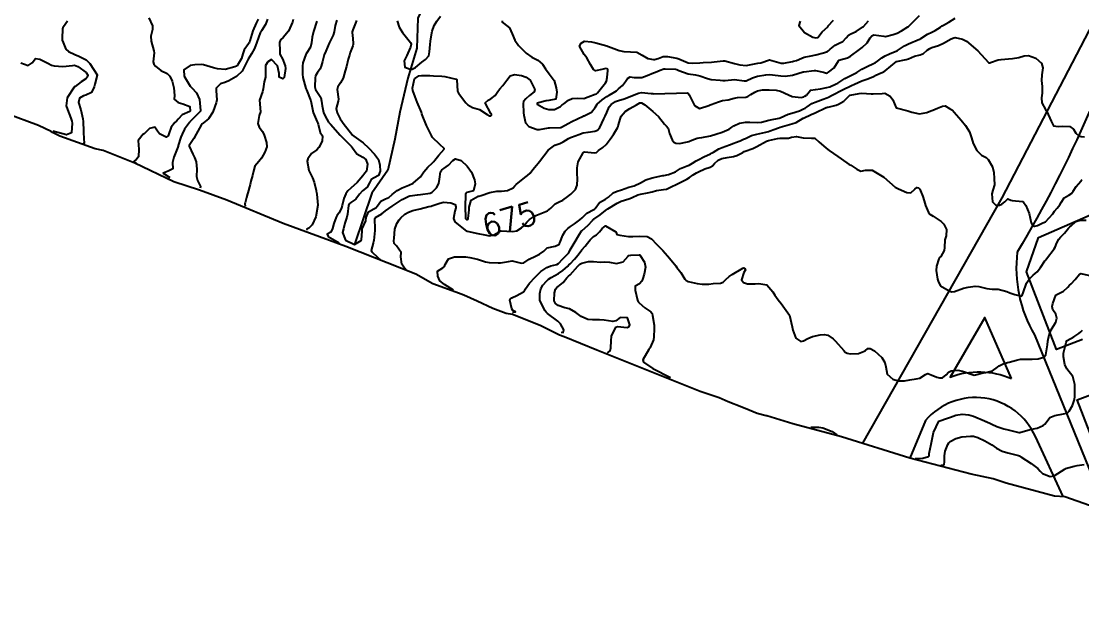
# Model space of a CAD drawing. Header units: metres. Extents: x 292545 to 299085, y 7450245 to 7463078.
# Drawn here: x 295336.5 to 295519.6, y 7461942.1 to 7462042.9 of the extents above; entities that cross this region are included whole.
import ezdxf
from ezdxf.enums import TextEntityAlignment as Align

# ---------------------------------------------------------------- set-up
doc = ezdxf.new("R2010")
doc.units = ezdxf.units.M
for name, color, linetype in [('Area', 45, 'Continuous'), ('Cotas', 45, 'Continuous'), ('Curvas de Nivel 1m', 11, 'Continuous'), ('Curvas de Nivel 5m', 15, 'Continuous'), ('Edificações', 30, 'Continuous'), ('Hidrografia', 140, 'Continuous'), ('Vias Primárias', 230, 'Continuous')]:
    doc.layers.add(name, color=color, linetype=linetype)
doc.styles.add('Style-STANDARD', font='STANDARD.shx')

msp = doc.modelspace()

# ---------------------------------------------------------------- linework, layer by layer
at = {"layer": 'Area'}
msp.add_polyline3d([(295528.52, 7461956.64, 684.25), (295516.74, 7461960.76, 680.12), (295514.93, 7461960.91, 680), (295506.56, 7461963.12, 682.81), (295504.32, 7461963.9, 683.49), (295500.52, 7461964.72, 680.41), (295489.93, 7461967.46, 678.46), (295478.13, 7461971.16, 678.93), (295469.76, 7461973.38, 678.64), (295465.24, 7461974.74, 678.8), (295465.16, 7461974.75, 678.8), (295463.58, 7461975.19, 678.67), (295462.18, 7461975.73, 678.49), (295460.96, 7461976.27, 678.52), (295458.59, 7461977.2, 678.67), (295457, 7461977.85, 678.7), (295453.76, 7461978.97, 678.71), (295435.91, 7461986.12, 678.89), (295430.25, 7461988.42, 678.81), (295429.44, 7461988.69, 678.83), (295427.58, 7461989.59, 679), (295426.13, 7461990.38, 680.22), (295421.34, 7461992.24, 681.29), (295420.23, 7461992.46, 681.65), (295417.93, 7461993.32, 676.51), (295415.23, 7461994.56, 680.9), (295412.9, 7461995.62, 676.76), (295411.55, 7461996.1, 676.73), (295407.57, 7461997.54, 675.88), (295404.63, 7461999.21, 675.74), (295392.55, 7462003.99, 672.32), (295381.74, 7462007.98, 675.23), (295372, 7462012.02, 676.29), (295367.27, 7462013.71, 676.85), (295362.86, 7462015.14, 678.65), (295356.12, 7462018.37, 678.82), (295350.66, 7462020.56, 679.68), (295349.24, 7462020.88, 679.8), (295343.13, 7462023.04, 681.22), (295341.9, 7462023.66, 681.59), (295341.64, 7462023.84, 681.51), (295339.48, 7462024.88, 681.8), (295333.88, 7462026.96, 681.9)], dxfattribs=at)
at = {"layer": 'Curvas de Nivel 1m', "flags": 128}
for points, elevation in [([(295358.52, 7462043.47), (295359.15, 7462042.08), (295359.17, 7462041.47), (295358.87, 7462040.34), (295358.9, 7462039.47), (295359.36, 7462037.81), (295359.42, 7462037.46), (295359.29, 7462035.86), (295359.4, 7462035.46), (295359.68, 7462035.13), (295360.6, 7462034.37), (295361.67, 7462033.88), (295362.15, 7462033.43), (295362.54, 7462032.53), (295362.84, 7462031.42), (295362.95, 7462030.09), (295362.91, 7462029.42), (295363.61, 7462028.87), (295364.39, 7462028.61), (295365.59, 7462028.18), (295365.65, 7462027.39), (295365.58, 7462027.3), (295364.28, 7462026.71), (295363.57, 7462025.99), (295363.32, 7462025.66), (295363.03, 7462025.42), (295362.36, 7462024.62), (295361.99, 7462023.43), (295361.87, 7462023.09), (295361.53, 7462022.9), (295360.38, 7462023.45), (295360.02, 7462023.92), (295359.55, 7462024.61), (295358.63, 7462024.39), (295357.71, 7462023.48), (295357.61, 7462023.41), (295357.54, 7462023.37), (295356.69, 7462022.33), (295356.72, 7462021.49), (295356.81, 7462020.79), (295356.71, 7462019.49), (295356.36, 7462019.06), (295355.95, 7462018.68), (295356.34, 7462018.35)], 679), ([(295377.38, 7462043.25), (295377.08, 7462042.57), (295376.5, 7462041.26), (295375.96, 7462039.49), (295375.9, 7462039.27), (295375.85, 7462039.15), (295375.73, 7462038.98), (295375.01, 7462037.98), (295374.78, 7462037.28), (295374.5, 7462036.48), (295373.83, 7462035.29), (295373.77, 7462035.2), (295373.68, 7462035.13), (295373.38, 7462035), (295371.68, 7462034.56), (295370.36, 7462034.65), (295369.68, 7462034.83), (295367.95, 7462035.36), (295367.68, 7462035.4), (295366.44, 7462035.38), (295365.68, 7462035.27), (295364.58, 7462034.49), (295364.62, 7462033.4), (295365.64, 7462031.7), (295365.93, 7462031.39), (295366.76, 7462030.51), (295367.29, 7462029.36), (295367.47, 7462027.48), (295367.42, 7462027.36), (295365.56, 7462025.44), (295365.54, 7462025.42), (295365.52, 7462025.39), (295364.7, 7462024.25), (295364.25, 7462023.4), (295364.06, 7462022.88), (295363.59, 7462021.41), (295363.57, 7462021.35), (295363.51, 7462021.15), (295362.81, 7462019.42), (295362.59, 7462018.53), (295362.67, 7462017.42), (295361.88, 7462017.02), (295360.99, 7462016.68), (295362.16, 7462015.94)], 678), ([(295379, 7462043.23), (295378.67, 7462042.33), (295377.96, 7462041.24), (295377.87, 7462041.12), (295377.75, 7462040.88), (295377.17, 7462039.25), (295376.79, 7462038.18), (295376.25, 7462037.26), (295375.69, 7462036.37), (295375.32, 7462035.64), (295375.17, 7462035.28), (295374.66, 7462034.3), (295373.66, 7462033.37), (295373.54, 7462033.29), (295372.34, 7462032.62), (295371.65, 7462032.3), (295370.91, 7462032.06), (295370.16, 7462031.33), (295370.12, 7462030.85), (295370.27, 7462029.33), (295370.14, 7462028.8), (295369.64, 7462027.34), (295369.62, 7462027.3), (295369.58, 7462027.22), (295368.85, 7462026.07), (295367.94, 7462025.36), (295367.72, 7462025.19), (295367.56, 7462024.93), (295366.69, 7462023.37), (295366.29, 7462022.62), (295365.51, 7462021.45), (295365.5, 7462021.41), (295365.5, 7462021.39), (295365.51, 7462021.3), (295366.09, 7462019.97), (295366.4, 7462019.38), (295366.71, 7462018.59), (295366.8, 7462017.37), (295366.73, 7462016.09), (295366.95, 7462015.37), (295367.45, 7462014.36), (295367.36, 7462014.05)], 677), ([(295383.43, 7462043.18), (295383.31, 7462042.72), (295382.66, 7462041.19), (295381.74, 7462040.11), (295381.28, 7462039.66), (295381.1, 7462039.21), (295381.13, 7462037.78), (295381.13, 7462037.21), (295381.69, 7462036.28), (295381.96, 7462035.47), (295382.05, 7462035.19), (295382.15, 7462034.71), (295381.9, 7462033.2), (295381.65, 7462032.95), (295381.04, 7462033.21), (295381, 7462033.87), (295380.73, 7462035.21), (295379.69, 7462036.28), (295379.05, 7462035.86), (295378.69, 7462035.23), (295378.65, 7462034.26), (295378.66, 7462033.23), (295378.45, 7462032.43), (295378.24, 7462031.23), (295378.16, 7462030.7), (295377.61, 7462029.24), (295377.83, 7462027.24), (295377.58, 7462026.64), (295377.32, 7462025.25), (295377.56, 7462024.62), (295378.17, 7462023.86), (295378.41, 7462023.24), (295378.82, 7462021.93), (295378.89, 7462021.23), (295378.55, 7462020.28), (295377.95, 7462019.24), (295377.49, 7462018.67), (295376.85, 7462017.88), (295376.63, 7462017.26), (295376.44, 7462016.28), (295376.16, 7462015.26), (295376, 7462014.71), (295375.61, 7462013.27), (295375.58, 7462013.11), (295375.41, 7462012.48), (295375.13, 7462011.54), (295375.1, 7462011.42), (295375.1, 7462011.37), (295375.18, 7462010.96)], 676), ([(295390.99, 7462043.09), (295390.72, 7462042.13), (295390.53, 7462041.09), (295390.38, 7462040.46), (295389.73, 7462039.22), (295389.67, 7462039.1), (295389.09, 7462037.73), (295388.81, 7462037.11), (295388.53, 7462035.95), (295388.3, 7462035.12), (295388.1, 7462034.7), (295387.67, 7462034.07), (295387.33, 7462033.46), (295387.26, 7462033.13), (295387.2, 7462031.57), (295387.31, 7462031.13), (295387.63, 7462030.56), (295388.2, 7462029.7), (295388.35, 7462029.12), (295388.46, 7462028.26), (295388.7, 7462027.11), (295388.96, 7462026.49), (295389.57, 7462025.49), (295389.87, 7462025.1), (295391.54, 7462023.23), (295391.69, 7462023.08), (295393.52, 7462021.29), (295393.69, 7462021.06), (295394.45, 7462020), (295395.5, 7462019.43), (295395.99, 7462019.03), (295396.29, 7462018.21), (295396.13, 7462017.02), (295395.85, 7462016.64), (295395.45, 7462016.19), (295394.5, 7462015.04), (295393.43, 7462014.09), (295392.88, 7462013.62), (295392.54, 7462013.07), (295392.18, 7462012.3), (295391.88, 7462011.08), (295391.79, 7462010.67), (295391.38, 7462009.83), (295391.07, 7462009.39), (295390.9, 7462009.08), (295390.47, 7462007.98), (295390.25, 7462007.09), (295389.96, 7462006.48), (295389.31, 7462006.12), (295389.47, 7462005.72), (295391.4, 7462004.65)], 674), ([(295394.41, 7462043.04), (295394.24, 7462042.58), (295393.76, 7462041.4), (295393.63, 7462041.05), (295393.62, 7462040.92), (295393.74, 7462039.94), (295393.83, 7462039.05), (295393.82, 7462038.96), (295393.73, 7462038.64), (295393.3, 7462037.47), (295393.16, 7462037.06), (295392.96, 7462036.32), (295392.63, 7462035.07), (295392.43, 7462034.31), (295392.06, 7462033.07), (295391.64, 7462032.23), (295391.18, 7462031.54), (295391.05, 7462031.09), (295391.26, 7462029.44), (295391.22, 7462029.08), (295390.87, 7462027.81), (295391.02, 7462027.09), (295391.57, 7462026.02), (295392.23, 7462025.07), (295393.55, 7462023.39), (295393.7, 7462023.22), (295393.94, 7462023.05), (295395.53, 7462021.92), (295396.46, 7462021.02), (295397.5, 7462019.93), (295398.16, 7462019), (295398.43, 7462018.05), (295398.49, 7462017), (295398.19, 7462016.27), (295397.45, 7462015.87), (295396.92, 7462015.54), (295396.62, 7462015.02), (295396.23, 7462014.23), (295395.43, 7462013.59), (295394.9, 7462013.04), (295394.28, 7462012.18), (295393.4, 7462011.61), (295393.11, 7462011.35), (295393.03, 7462011.06), (295392.83, 7462009.61), (295392.71, 7462009.07), (295392.39, 7462008.04), (295392.14, 7462007.07), (295391.99, 7462006.42), (295392.46, 7462005.07), (295394.02, 7462004.34), (295395.2, 7462005.03), (295395.22, 7462005.14), (295395.35, 7462006.66), (295395.37, 7462007.01), (295395.38, 7462007.03), (295395.97, 7462008.43), (295396.07, 7462009.02), (295396.44, 7462009.96), (295397.39, 7462010.48), (295397.74, 7462010.65), (295398.01, 7462011), (295398.58, 7462011.83), (295399.41, 7462012.21), (295399.94, 7462012.46), (295400.52, 7462012.97), (295401.43, 7462013.69), (295402.26, 7462014.13), (295403.44, 7462014.59), (295404.16, 7462014.93), (295405.45, 7462016.02), (295405.8, 7462016.56), (295406.02, 7462016.9), (295406.7, 7462017.67), (295407.49, 7462018.44), (295407.72, 7462018.66), (295407.93, 7462018.89), (295408.61, 7462019.77), (295409.51, 7462020.83), (295409.54, 7462020.87), (295409.54, 7462020.9), (295409.51, 7462020.93), (295408.77, 7462021.63), (295407.53, 7462022.82), (295407.47, 7462022.89), (295407.38, 7462023.05), (295406.49, 7462024.9), (295405.75, 7462026.74), (295405.69, 7462026.91), (295405.59, 7462027.17), (295404.89, 7462028.92), (295404.52, 7462029.83), (295404.11, 7462030.93), (295404.04, 7462031.34), (295404.42, 7462032.93), (295405.14, 7462033.44), (295405.66, 7462033.55), (295407.06, 7462033.5), (295407.66, 7462033.46), (295409.13, 7462033.41), (295409.66, 7462033.36), (295411.59, 7462032.91), (295411.65, 7462032.88), (295411.69, 7462032.84), (295411.71, 7462032.79), (295411.83, 7462030.84), (295412.01, 7462030.46), (295413.25, 7462028.82), (295413.61, 7462028.48), (295414.43, 7462027.98), (295415.6, 7462027.64), (295416.97, 7462026.78), (295417.36, 7462026.55), (295417.58, 7462026.58), (295417.68, 7462026.67), (295417.69, 7462026.77), (295417.59, 7462026.98), (295416.61, 7462028.78), (295417.1, 7462029.28), (295417.61, 7462029.51), (295418.33, 7462030.05), (295418.82, 7462030.76), (295419.14, 7462031.25), (295419.64, 7462031.8), (295420.36, 7462032.74), (295420.91, 7462033.48), (295421.67, 7462033.68), (295422.87, 7462033.5), (295423.66, 7462033.25), (295424.38, 7462032.69), (295425.21, 7462031.11), (295425.04, 7462030.69), (295424.26, 7462030.06), (295423.61, 7462029.48), (295423.25, 7462029.06), (295423.14, 7462028.7), (295423.21, 7462027.08), (295423.26, 7462026.7), (295423.57, 7462025.35), (295424.14, 7462024.69), (295425.56, 7462024.22), (295426.01, 7462024.21), (295427.56, 7462024.46), (295427.73, 7462024.47), (295429.56, 7462024.52), (295429.65, 7462024.55), (295429.79, 7462024.63), (295430.93, 7462025.25), (295431.57, 7462025.57), (295433.53, 7462026.53), (295433.58, 7462026.55), (295433.61, 7462026.56), (295433.69, 7462026.58), (295434.99, 7462027.17), (295435.6, 7462027.99), (295435.97, 7462028.55), (295436.82, 7462029.34), (295437.62, 7462029.92), (295438.01, 7462030.15), (295438.73, 7462030.52), (295439.27, 7462030.88), (295439.64, 7462031.2), (295440.33, 7462031.82), (295440.87, 7462032.5), (295441.18, 7462032.98), (295441.66, 7462033.27), (295442.33, 7462033.15), (295443.66, 7462033.16), (295444.59, 7462033.53), (295445.67, 7462033.98), (295446.02, 7462034.09), (295446.83, 7462034.43), (295447.44, 7462034.66), (295447.68, 7462034.7), (295449.48, 7462034.59), (295449.68, 7462034.55), (295450.07, 7462034.39), (295451.67, 7462033.79), (295452.93, 7462033.62), (295453.66, 7462033.48), (295455, 7462032.99), (295455.66, 7462032.84), (295457.22, 7462032.74), (295457.66, 7462032.67), (295458.04, 7462032.68), (295459.66, 7462032.81), (295461.32, 7462032.59), (295461.66, 7462032.61), (295462.79, 7462033.11), (295463.66, 7462033.43), (295465.1, 7462033.64), (295465.67, 7462033.67), (295466.21, 7462033.65), (295467.67, 7462033.47), (295468.4, 7462033.43), (295469.67, 7462033.6), (295471.52, 7462034.13), (295471.64, 7462034.17), (295471.67, 7462034.18), (295473.41, 7462034.38), (295473.68, 7462034.38), (295475.06, 7462034.09), (295475.54, 7462033.95), (295475.67, 7462033.97), (295475.75, 7462034), (295475.91, 7462034.08), (295476.88, 7462034.87), (295477.61, 7462036.06), (295477.65, 7462036.12), (295477.7, 7462036.15), (295479.16, 7462036.59), (295479.71, 7462036.87), (295481.28, 7462038.02), (295481.73, 7462038.33), (295482.59, 7462039.14), (295483.1, 7462040), (295483.38, 7462040.37), (295483.75, 7462040.54), (295485.43, 7462040.29), (295485.75, 7462040.28), (295487.08, 7462040.62), (295487.76, 7462040.84), (295488.49, 7462041.21), (295489.6, 7462041.92), (295489.7, 7462041.99), (295489.77, 7462042.05), (295491.6, 7462043.89)], 673), ([(295398.51, 7462001.7), (295398.13, 7462002.05), (295397.09, 7462003.01), (295396.99, 7462003.33), (295397.32, 7462004.6), (295397.4, 7462004.93), (295397.42, 7462005.01), (295397.6, 7462006.75), (295397.61, 7462007.01), (295397.53, 7462008.85), (295397.66, 7462009.01), (295398.74, 7462009.64), (295399.38, 7462010.13), (295400.55, 7462010.97), (295401.07, 7462011.3), (295401.4, 7462011.54), (295402.25, 7462012.11), (295403.42, 7462012.7), (295403.6, 7462012.75), (295404.93, 7462012.92), (295405.42, 7462012.98), (295407.1, 7462013.21), (295407.43, 7462013.37), (295408.18, 7462014.14), (295408.59, 7462014.88), (295408.72, 7462015.6), (295408.91, 7462016.88), (295409.14, 7462017.21), (295409.47, 7462017.45), (295410.3, 7462018.04), (295411.01, 7462018.85), (295411.5, 7462019.15), (295412.48, 7462018.83), (295413.48, 7462017.89), (295414.23, 7462016.81), (295414.74, 7462015.51), (295414.87, 7462014.81), (295414.6, 7462013.64), (295413.43, 7462013.32), (295413.22, 7462013.02), (295413.2, 7462012.82), (295413.17, 7462011.05), (295413.18, 7462010.82), (295413.2, 7462009), (295413.23, 7462008.82), (295413.37, 7462008.68), (295413.54, 7462008.65), (295413.68, 7462008.82), (295413.84, 7462010.36), (295413.86, 7462010.82), (295414.2, 7462012.02), (295415.42, 7462012.67), (295415.53, 7462012.69), (295415.92, 7462012.79), (295417.43, 7462013.35), (295418.64, 7462013.54), (295419.42, 7462013.54), (295420.48, 7462013.68), (295421.43, 7462014.12), (295421.71, 7462014.45), (295421.95, 7462014.72), (295423.46, 7462015.92), (295423.9, 7462016.25), (295424.37, 7462016.69), (295424.86, 7462017.3), (295425.48, 7462018.05), (295425.78, 7462018.38), (295426.01, 7462018.67), (295427.51, 7462020.65), (295428.65, 7462021.51), (295429.52, 7462021.81), (295430.1, 7462022.06), (295430.99, 7462022.62), (295431.34, 7462022.81), (295431.54, 7462022.89), (295432.81, 7462023.33), (295433.55, 7462023.61), (295434.37, 7462023.75), (295435.55, 7462023.9), (295436, 7462024.11), (295436.4, 7462024.55), (295437.08, 7462026.04), (295437.31, 7462026.53), (295437.59, 7462027.14), (295438.01, 7462028.12), (295438.34, 7462028.52), (295439.11, 7462029.02), (295439.61, 7462029.22), (295440.62, 7462029.5), (295441.62, 7462029.91), (295442.03, 7462030.08), (295443.11, 7462030.47), (295443.63, 7462030.56), (295445.3, 7462030.44), (295445.63, 7462030.39), (295445.69, 7462030.38), (295447.63, 7462030.42), (295449.63, 7462030.5), (295451.48, 7462030.52), (295451.63, 7462030.47), (295451.7, 7462030.43), (295451.75, 7462030.37), (295451.84, 7462030.16), (295452.78, 7462028.36), (295453.6, 7462027.83), (295455.24, 7462028.33), (295455.47, 7462028.45), (295455.61, 7462028.5), (295456.93, 7462028.99), (295457.62, 7462029.18), (295458.55, 7462029.35), (295459.62, 7462029.6), (295460.19, 7462029.7), (295461.63, 7462029.77), (295461.99, 7462029.88), (295462.5, 7462030.24), (295463.2, 7462030.67), (295463.64, 7462030.87), (295464.5, 7462031.07), (295465.64, 7462031.05), (295466.84, 7462030.98), (295467.63, 7462030.8), (295469.01, 7462030.17), (295469.62, 7462029.92), (295471.19, 7462029.7), (295471.62, 7462029.83), (295471.82, 7462029.93), (295472.08, 7462030.13), (295472.78, 7462030.97), (295473.64, 7462031.11), (295474.52, 7462031.22), (295475.64, 7462031.43), (295476.14, 7462031.58), (295477.24, 7462032.06), (295477.51, 7462032.21), (295477.66, 7462032.31), (295478.71, 7462033), (295479.67, 7462033.48), (295480.77, 7462034.02), (295481.32, 7462034.37), (295481.68, 7462034.59), (295482.6, 7462035.09), (295483.7, 7462035.6), (295483.96, 7462035.72), (295484.34, 7462035.98), (295485.1, 7462036.58), (295485.71, 7462036.91), (295486.41, 7462037.26), (295487.72, 7462037.77), (295487.84, 7462037.82), (295488.02, 7462037.94), (295489, 7462038.65), (295489.73, 7462039), (295491.62, 7462039.77), (295491.74, 7462039.82), (295491.79, 7462039.84), (295491.86, 7462039.89), (295492.98, 7462040.65), (295493.76, 7462041.01), (295494.35, 7462041.28), (295495.25, 7462041.86), (295495.55, 7462042.07), (295495.78, 7462042.2), (295496.69, 7462042.74), (295497.79, 7462043.44)], 674), ([(295401.38, 7462042.96), (295401.76, 7462041.86), (295402.35, 7462040.95), (295403.73, 7462039.23), (295403.82, 7462038.94), (295403.72, 7462038.44), (295403.27, 7462037.38), (295403.09, 7462036.95), (295402.59, 7462036.06), (295402.71, 7462034.95), (295403.68, 7462034.59), (295403.99, 7462034.63), (295404.57, 7462034.93), (295405.69, 7462035.8), (295406.32, 7462036.28), (295406.85, 7462036.9), (295407.01, 7462037.59), (295407.11, 7462038.9), (295407.18, 7462039.44), (295407.38, 7462040.89), (295407.45, 7462041.2), (295407.77, 7462042.15), (295408.23, 7462042.88), (295408.91, 7462043.75)], 672), ([(295419.55, 7462042.97), (295419.57, 7462042.75), (295419.77, 7462042.57), (295420.79, 7462041.76), (295421.26, 7462040.73), (295421.74, 7462039.63), (295422.39, 7462038.71), (295423.71, 7462037.36), (295424.69, 7462036.69), (295425.7, 7462036.19), (295426.52, 7462035.5), (295427.05, 7462034.66), (295427.67, 7462033.84), (295428.54, 7462032.64), (295428.86, 7462031.41), (295428.96, 7462030.64), (295428.8, 7462029.46), (295427.61, 7462029.21), (295427.14, 7462029.13), (295425.6, 7462028.72), (295425.58, 7462028.71), (295425.57, 7462028.68), (295425.6, 7462028.6), (295426.8, 7462027.87), (295427.59, 7462027.63), (295428.57, 7462027.66), (295429.6, 7462028.2), (295429.85, 7462028.38), (295430.17, 7462028.62), (295430.99, 7462029.24), (295431.62, 7462029.55), (295432.61, 7462029.6), (295433.62, 7462029.58), (295434.37, 7462029.82), (295435.63, 7462030.29), (295435.81, 7462030.38), (295436, 7462030.55), (295437.38, 7462032.27), (295437.56, 7462032.53), (295437.66, 7462033.17), (295437.81, 7462034.39), (295437.79, 7462034.53), (295437.68, 7462034.69), (295437.45, 7462034.76), (295436.76, 7462034.54), (295435.67, 7462034.34), (295435.3, 7462034.56), (295434.8, 7462035.45), (295434.14, 7462036.58), (295433.71, 7462037.14), (295432.92, 7462038.59), (295433.18, 7462039.13), (295433.74, 7462039.43), (295434.96, 7462039.34), (295435.73, 7462039.15), (295437.62, 7462038.64), (295437.72, 7462038.6), (295437.88, 7462038.53), (295439.72, 7462037.86), (295440.54, 7462037.68), (295441.71, 7462037.62), (295442.79, 7462037.55), (295443.71, 7462037.04), (295444.71, 7462036.45), (295445.7, 7462036.26), (295445.87, 7462036.27), (295446.48, 7462036.43), (295447.34, 7462036.79), (295447.71, 7462036.83), (295448.08, 7462036.79), (295449.7, 7462036.53), (295450.06, 7462036.39), (295451.69, 7462035.73), (295452.41, 7462035.64), (295453.69, 7462035.72), (295454.27, 7462035.75), (295455.7, 7462035.85), (295456.14, 7462035.87), (295457.7, 7462036.05), (295457.97, 7462036.03), (295459.69, 7462035.61), (295460.58, 7462035.37), (295461.69, 7462035.26), (295462.52, 7462035.41), (295463.69, 7462035.64), (295464.19, 7462035.73), (295465.7, 7462036.2), (295467.7, 7462035.67), (295468.21, 7462035.66), (295469.7, 7462035.92), (295469.88, 7462035.97), (295470.4, 7462036.14), (295471.32, 7462036.52), (295471.71, 7462036.67), (295472.89, 7462036.94), (295473.71, 7462037.07), (295475.06, 7462037.43), (295475.72, 7462037.67), (295475.96, 7462037.84), (295476.2, 7462038.08), (295477.05, 7462038.75), (295477.73, 7462039.08), (295478.39, 7462039.4), (295478.98, 7462040.05), (295479.33, 7462040.47), (295479.75, 7462040.69), (295480.68, 7462041.1), (295481.77, 7462041.84), (295481.86, 7462041.92), (295481.95, 7462042.01), (295482.81, 7462042.97)], 672), ([(295471, 7462042.92), (295470.8, 7462042.14), (295471.75, 7462040.92), (295473.22, 7462040.12), (295473.74, 7462040.04), (295474.08, 7462040.1), (295474.8, 7462041.05), (295475.77, 7462041.95), (295475.82, 7462042.03), (295475.84, 7462042.08), (295476.77, 7462043.08)], 671), ([(295336.41, 7462035.73), (295337.68, 7462035.26), (295338.37, 7462035.71), (295338.94, 7462036.45), (295339.69, 7462036.37), (295341.07, 7462035.68), (295341.68, 7462035.33), (295342.16, 7462035.18), (295343.68, 7462035.08), (295345.32, 7462035.27), (295345.68, 7462035.28), (295346.23, 7462035.06), (295347.67, 7462034.02), (295347.96, 7462033.6), (295347.95, 7462033.3), (295347.65, 7462032.94), (295346.83, 7462032.42), (295345.79, 7462031.62), (295345.69, 7462031.56), (295345.63, 7462031.51), (295344.42, 7462029.64), (295344.26, 7462028.3), (295344.46, 7462027.64), (295345.07, 7462026.13), (295345.23, 7462025.63), (295345.25, 7462025.32), (295345.19, 7462023.63), (295344.29, 7462023.26), (295341.95, 7462023.91)], 681), ([(295411.15, 7461996.48), (295409.56, 7461997.43), (295408.79, 7461998.1), (295408.44, 7461998.88), (295408.39, 7461999.75), (295409.27, 7462000.3), (295409.57, 7462000.57), (295409.71, 7462000.87), (295410.29, 7462001.86), (295411.29, 7462002.23), (295411.89, 7462002.23), (295413.29, 7462002.2), (295413.98, 7462002.13), (295415.29, 7462001.82), (295416.68, 7462001.38), (295417.28, 7462001.26), (295418.87, 7462001.16), (295419.28, 7462001.16), (295420.62, 7462001.4), (295421.29, 7462001.55), (295422.88, 7462001.11), (295423.28, 7462001.17), (295424.19, 7462001.79), (295425.3, 7462002.35), (295425.53, 7462002.45), (295426, 7462002.67), (295426.75, 7462003.22), (295427.31, 7462003.75), (295428.72, 7462004.05), (295429.32, 7462004.34), (295429.45, 7462004.5), (295429.51, 7462004.63), (295430.03, 7462005.93), (295430.42, 7462006.62), (295430.87, 7462007.1), (295431.36, 7462007.45), (295432.03, 7462007.94), (295432.98, 7462008.59), (295433.38, 7462008.95), (295434.18, 7462009.78), (295435.39, 7462010.4), (295435.5, 7462010.46), (295435.59, 7462010.56), (295436.35, 7462011.6), (295437.41, 7462012.2), (295437.93, 7462012.53), (295438.69, 7462013.26), (295439.43, 7462013.58), (295440.14, 7462013.8), (295441.44, 7462014.24), (295441.63, 7462014.29), (295442.32, 7462014.48), (295443.45, 7462015), (295444.38, 7462015.53), (295445.46, 7462015.88), (295447.29, 7462016.25), (295447.46, 7462016.28), (295448.25, 7462016.41), (295449.47, 7462016.92), (295450.36, 7462017.49), (295451.48, 7462017.9), (295451.82, 7462018.03), (295452.42, 7462018.36), (295453.06, 7462018.79), (295453.49, 7462019.03), (295454.36, 7462019.47), (295455.51, 7462020.01), (295455.71, 7462020.12), (295456.03, 7462020.31), (295456.95, 7462020.87), (295457.52, 7462021.11), (295458.8, 7462021.55), (295459.53, 7462021.82), (295459.85, 7462021.94), (295460.62, 7462022.26), (295461.25, 7462022.54), (295461.54, 7462022.67), (295462.62, 7462023.16), (295463.54, 7462023.42), (295465.1, 7462023.76), (295465.55, 7462023.88), (295465.8, 7462023.95), (295466.47, 7462024.19), (295467.26, 7462024.48), (295467.56, 7462024.58), (295468.76, 7462024.97), (295469.57, 7462025.17), (295470.33, 7462025.39), (295471.53, 7462026.13), (295471.58, 7462026.16), (295472.93, 7462026.78), (295473.59, 7462027.1), (295475.51, 7462027.99), (295475.6, 7462028.02), (295475.65, 7462028.03), (295475.85, 7462028.08), (295477.25, 7462028.42), (295477.61, 7462028.55), (295478.56, 7462029.1), (295479.48, 7462030.04), (295479.56, 7462030.1), (295479.62, 7462030.12), (295481.21, 7462030.43), (295481.63, 7462030.48), (295483.26, 7462030.36), (295483.63, 7462030.33), (295485.19, 7462030.41), (295485.63, 7462030.45), (295486.56, 7462029.96), (295487.02, 7462029.35), (295487.6, 7462027.94), (295489.6, 7462027.44), (295490.32, 7462027.19), (295491.59, 7462026.91), (295492.87, 7462027.15), (295493.6, 7462027.44), (295493.91, 7462027.56), (295494.72, 7462027.86), (295495.33, 7462028.13), (295495.61, 7462028.25), (295496.03, 7462028.27), (295496.82, 7462027.83), (295497.29, 7462027.51), (295497.6, 7462027.22), (295498.79, 7462025.81), (295499.57, 7462024.9), (295500.25, 7462023.79), (295500.59, 7462022.74), (295500.9, 7462021.79), (295501.52, 7462020.59), (295502.35, 7462019.77), (295503.11, 7462019.37), (295503.5, 7462019.03), (295504.2, 7462017.74), (295504.43, 7462016.79), (295504.51, 7462015.74), (295504.57, 7462014.62), (295504.31, 7462013.74), (295504.09, 7462013.07), (295504.25, 7462011.74), (295504.81, 7462011.14), (295505.41, 7462011.16), (295505.82, 7462011.31), (295506.33, 7462011.72), (295506.89, 7462012.24), (295507.42, 7462012), (295507.64, 7462011.93), (295509.41, 7462011.79), (295509.6, 7462011.68), (295510, 7462011.08), (295510.54, 7462009.67), (295510.93, 7462008.11), (295511.15, 7462007.66), (295511.36, 7462007.49), (295511.53, 7462007.49), (295512.02, 7462007.65), (295512.94, 7462008.07), (295513.37, 7462008.27), (295514.67, 7462009.62), (295514.92, 7462010.08), (295515.4, 7462010.64), (295515.83, 7462011.18), (295516.08, 7462011.6), (295516.6, 7462012.42), (295517.43, 7462012.84), (295517.86, 7462013.16), (295518.15, 7462013.58), (295518.66, 7462014.36), (295519.46, 7462015.27), (295519.6, 7462015.43), (295519.7, 7462015.57)], 676), ([(295421.35, 7461992.66), (295421.46, 7461992.64), (295421.82, 7461992.72), (295421.4, 7461992.94), (295421.19, 7461993.25), (295420.87, 7461994.73), (295420.96, 7461994.98), (295421.21, 7461995.16), (295422.05, 7461995.55), (295423.22, 7461996.18), (295423.45, 7461996.47), (295423.57, 7461996.7), (295424.26, 7461997.66), (295425.25, 7461998.68), (295426.24, 7461999.69), (295427.27, 7462000.4), (295427.92, 7462000.65), (295429, 7462000.91), (295429.28, 7462001.09), (295430.04, 7462001.87), (295430.79, 7462002.62), (295431.03, 7462002.89), (295431.31, 7462003.4), (295431.96, 7462004.6), (295432.89, 7462006.13), (295433.17, 7462006.58), (295433.25, 7462006.68), (295433.35, 7462006.75), (295434.32, 7462007.6), (295435.18, 7462008.56), (295435.28, 7462008.66), (295435.37, 7462008.73), (295436.44, 7462009.49), (295437.39, 7462010.23), (295437.81, 7462010.53), (295439.4, 7462011.51), (295440.09, 7462011.82), (295441.41, 7462012.24), (295441.6, 7462012.3), (295442, 7462012.48), (295442.98, 7462012.91), (295443.42, 7462013.02), (295444.64, 7462013.24), (295445.43, 7462013.45), (295446.21, 7462013.65), (295447.43, 7462013.82), (295447.93, 7462013.91), (295448.96, 7462014.4), (295449.45, 7462014.63), (295450.62, 7462015.21), (295451.46, 7462015.65), (295451.92, 7462015.9), (295452.52, 7462016.36), (295453.09, 7462016.73), (295453.47, 7462016.92), (295454.53, 7462017.39), (295455.48, 7462017.7), (295455.89, 7462017.9), (295456.22, 7462018.31), (295456.87, 7462018.92), (295457.5, 7462019.19), (295458.41, 7462019.38), (295459.5, 7462019.55), (295460.08, 7462019.69), (295461.09, 7462020.25), (295461.36, 7462020.4), (295461.51, 7462020.46), (295462.82, 7462020.94), (295463.52, 7462021.29), (295465.2, 7462022.21), (295465.53, 7462022.32), (295467.07, 7462022.65), (295467.54, 7462022.71), (295468.97, 7462022.73), (295469.54, 7462022.85), (295470.4, 7462023.01), (295471.54, 7462022.79), (295472.96, 7462022.7), (295473.54, 7462022.71), (295474.26, 7462022.1), (295475.52, 7462020.98), (295476.04, 7462020.6), (295476.76, 7462020.07), (295477.51, 7462019.55), (295479.09, 7462018.44), (295479.49, 7462018.18), (295479.75, 7462018.04), (295480.82, 7462017.36), (295481.47, 7462017.03), (295482.32, 7462017.16), (295483.47, 7462017.19), (295485.46, 7462015.97), (295487.44, 7462014.25), (295487.97, 7462013.93), (295489.43, 7462013.33), (295490.1, 7462013.24), (295490.83, 7462013.91), (295491.16, 7462014.18), (295491.44, 7462014.14), (295491.7, 7462013.9), (295492.18, 7462012.65), (295492.4, 7462011.89), (295492.63, 7462011.1), (295493.17, 7462009.87), (295493.39, 7462009.57), (295494, 7462009.24), (295495.37, 7462008.33), (295495.83, 7462007.85), (295496.27, 7462006.93), (295496.25, 7462005.84), (295496.02, 7462005.16), (295495.91, 7462003.84), (295495.86, 7462003.29), (295495.3, 7462002.3), (295495.06, 7462002.09), (295494.95, 7462001.85), (295494.55, 7462000.59), (295494.48, 7461999.86), (295494.74, 7461998.37), (295494.88, 7461997.85), (295495.24, 7461997.19), (295496.73, 7461996.33), (295497.23, 7461996.16), (295497.64, 7461996.24), (295499.23, 7461996.78), (295500.04, 7461996.99), (295501.24, 7461997.15), (295501.89, 7461997.12), (295503.23, 7461996.76), (295504.14, 7461996.65), (295505.23, 7461996.64), (295506.68, 7461996.26), (295507.23, 7461996.02), (295508.07, 7461995.7), (295509.22, 7461995.45), (295509.35, 7461995.56), (295509.43, 7461995.69), (295509.55, 7461996), (295510.09, 7461997.68), (295510.58, 7461998.35), (295511.26, 7461999.03), (295511.6, 7461999.33), (295511.92, 7461999.65), (295512.52, 7462000.4), (295513.29, 7462001.52), (295513.37, 7462001.64), (295513.54, 7462001.88), (295514.85, 7462003.62), (295515.02, 7462003.91), (295515.33, 7462004.64), (295515.66, 7462005.28), (295515.97, 7462005.6), (295516.67, 7462006.28), (295517.36, 7462007.18), (295517.57, 7462007.38), (295517.84, 7462007.59), (295518.61, 7462008.34), (295519.37, 7462008.52), (295520.38, 7462008.56)], 677), ([(295429.71, 7461989.2), (295430.08, 7461989.15), (295430.17, 7461989.59), (295429.63, 7461990.63), (295429.16, 7461991.09), (295427.39, 7461992.45), (295427.18, 7461992.61), (295427.14, 7461992.66), (295426.98, 7461992.87), (295426.04, 7461994.67), (295426.02, 7461995.87), (295426.24, 7461996.67), (295426.58, 7461997.32), (295427.24, 7461998.07), (295427.55, 7461998.35), (295428, 7461998.65), (295429.26, 7461999.33), (295430.04, 7461999.85), (295430.87, 7462000.61), (295431.07, 7462000.82), (295431.28, 7462001.03), (295432.05, 7462001.84), (295432.69, 7462002.59), (295433.31, 7462003.4), (295433.86, 7462004.03), (295434.27, 7462004.57), (295434.73, 7462005.17), (295435.33, 7462005.74), (295435.85, 7462006.04), (295436.35, 7462006.55), (295436.79, 7462007.11), (295437.36, 7462007.57), (295439.2, 7462006.51), (295439.25, 7462006.42), (295439.34, 7462006.1), (295439.88, 7462005.96), (295441.34, 7462005.71), (295442.11, 7462005.71), (295443.34, 7462005.81), (295444.61, 7462005.73), (295445.33, 7462005.35), (295446.21, 7462004.43), (295447.31, 7462003.33), (295448.1, 7462002.41), (295449.28, 7462000.94), (295449.52, 7462000.64), (295449.71, 7462000.39), (295450.38, 7461999.5), (295451.1, 7461998.37), (295451.25, 7461998.2), (295451.65, 7461997.96), (295453.24, 7461997.6), (295454.08, 7461997.49), (295455.24, 7461997.51), (295455.96, 7461997.59), (295457.24, 7461997.66), (295457.7, 7461997.84), (295458.15, 7461998.29), (295458.72, 7461998.82), (295459.26, 7461999.15), (295461.1, 7462000.25), (295461.27, 7462000.31), (295461.37, 7462000.25), (295461.56, 7461999.95), (295461.27, 7461999.51), (295460.85, 7461998.26), (295461.25, 7461997.78), (295461.93, 7461997.56), (295463.24, 7461997.54), (295463.86, 7461997.61), (295465.24, 7461997.37), (295466.27, 7461996.19), (295466.63, 7461995.6), (295467.21, 7461994.79), (295467.71, 7461994.17), (295469.17, 7461992.16), (295469.65, 7461990.15), (295469.77, 7461989.53), (295470.28, 7461988.15), (295471.12, 7461987.59), (295471.57, 7461987.69), (295472.32, 7461988.12), (295473.14, 7461988.44), (295474.49, 7461988.75), (295475.14, 7461988.82), (295475.77, 7461988.71), (295476.72, 7461988.07), (295477.13, 7461987.68), (295478.55, 7461986.05), (295478.8, 7461985.75), (295479.1, 7461985.58), (295479.66, 7461985.47), (295481.1, 7461985.51), (295482.21, 7461986), (295482.72, 7461986.38), (295483.11, 7461986.4), (295483.83, 7461985.98), (295485.09, 7461984.84), (295485.63, 7461983.96), (295485.82, 7461983.22), (295486.04, 7461981.96), (295487.04, 7461981.1), (295487.93, 7461980.83), (295489.04, 7461980.82), (295489.95, 7461981), (295491.05, 7461981.15), (295491.68, 7461981.26), (295492.68, 7461981.88), (295492.9, 7461982.04), (295493.06, 7461982.07), (295493.63, 7461981.87), (295494.62, 7461981.42), (295495.05, 7461981.32), (295495.57, 7461981.32), (295496.24, 7461981.84), (295496.61, 7461982.28), (295497.06, 7461982.55), (295498.24, 7461982.64), (295499.06, 7461982.49), (295501.05, 7461981.78), (295502.63, 7461982.19), (295503.06, 7461982.25), (295504.25, 7461982.55), (295505.07, 7461983.14), (295505.4, 7461983.4), (295506.07, 7461983.72), (295506.83, 7461983.97), (295507.09, 7461984.04), (295508.39, 7461984.4), (295509.09, 7461984.56), (295509.97, 7461984.55), (295511.09, 7461984.57), (295512.11, 7461984.63), (295513.1, 7461984.91), (295513.42, 7461985.32), (295513.5, 7461985.64), (295513.71, 7461987.04), (295513.81, 7461987.63), (295514.02, 7461988.75), (295514.37, 7461989.63), (295515.17, 7461990.93), (295515.36, 7461991.61), (295515.18, 7461992.29), (295514.65, 7461993.08), (295514.51, 7461993.62), (295514.64, 7461994.18), (295515.17, 7461995.61), (295515.22, 7461995.66), (295516.51, 7461996.31), (295517.24, 7461996.98), (295517.52, 7461997.31), (295517.81, 7461997.58), (295518.5, 7461998.33), (295519.27, 7461999.25), (295519.49, 7461999.35), (295521.26, 7461998.95)], 678), ([(295437.72, 7461985.66), (295438.22, 7461985.97), (295438.32, 7461986.53), (295438.34, 7461987.74), (295438.45, 7461988.52), (295439.15, 7461990.09), (295439.44, 7461990.21), (295441.15, 7461990.01), (295441.46, 7461990.18), (295441.58, 7461990.49), (295441.17, 7461991.69), (295439.91, 7461991.76), (295439.16, 7461991.19), (295438.63, 7461991.05), (295437.16, 7461991.28), (295436.36, 7461991.35), (295435.16, 7461991.32), (295434.34, 7461991.39), (295433.17, 7461991.89), (295432.24, 7461992.6), (295431.19, 7461993.23), (295430.39, 7461993.42), (295429.19, 7461993.8), (295428.74, 7461994.18), (295428.53, 7461994.64), (295428.58, 7461996), (295428.75, 7461996.64), (295428.96, 7461996.9), (295429.23, 7461997.11), (295430.06, 7461997.8), (295430.73, 7461998.62), (295430.99, 7461998.87), (295431.26, 7461999.11), (295432.61, 7462000.59), (295432.93, 7462000.93), (295433.28, 7462001.15), (295434.46, 7462001.39), (295435.29, 7462001.41), (295436.52, 7462001.31), (295437.28, 7462001.33), (295438.06, 7462001.31), (295439.28, 7462001.08), (295440.43, 7462001.35), (295441.29, 7462002.36), (295441.36, 7462002.42), (295441.75, 7462002.49), (295443.19, 7462002.57), (295443.29, 7462002.55), (295443.39, 7462002.47), (295444.11, 7462001.28), (295444.3, 7462000.45), (295444.04, 7461999.24), (295443.81, 7461998.46), (295443.67, 7461998.04), (295443.24, 7461997.56), (295442.53, 7461997.18), (295442.51, 7461996.48), (295442.93, 7461994.74), (295443.05, 7461994.47), (295443.2, 7461994.26), (295444.16, 7461993.42), (295445.19, 7461992.75), (295445.43, 7461992.44), (295445.53, 7461992.08), (295445.78, 7461990.43), (295445.8, 7461989.78), (295445.76, 7461988.43), (295445.68, 7461987.88), (295445.1, 7461986.57), (295445.07, 7461986.48), (295445.04, 7461986.44), (295444.87, 7461986.22), (295443.81, 7461984.46), (295443.95, 7461984.02), (295445.55, 7461982.94), (295448.63, 7461981.36)], 679), ([(295490.88, 7461967.41), (295492.19, 7461967.45), (295493.18, 7461967.73), (295493.27, 7461967.87), (295493.31, 7461968.29), (295493.62, 7461969.87), (295493.78, 7461970.73), (295494.06, 7461971.86), (295494.96, 7461973.85), (295496.44, 7461974.37), (295496.97, 7461974.56), (295497.9, 7461974.9), (295498.98, 7461975.08), (295500.12, 7461974.94), (295500.97, 7461974.68), (295502.84, 7461973.89), (295502.96, 7461973.84), (295503.02, 7461973.81), (295503.13, 7461973.76), (295504.95, 7461972.92), (295506.16, 7461972.51), (295506.94, 7461972.34), (295508.75, 7461971.88), (295508.94, 7461971.87), (295510.31, 7461972.3), (295510.94, 7461972.44), (295511.95, 7461972.65), (295512.95, 7461973.1), (295513.26, 7461973.34), (295513.48, 7461973.63), (295514.11, 7461974.49), (295514.98, 7461974.83), (295516.47, 7461975.09), (295516.98, 7461975.24), (295517.22, 7461975.35), (295517.48, 7461975.59), (295518.02, 7461976.55), (295518.4, 7461977.58), (295518.47, 7461978.12), (295518.42, 7461979.58), (295518.43, 7461980.18), (295518.1, 7461981.58), (295517.07, 7461982.89), (295516.71, 7461983.6), (295516.47, 7461984.97), (295516.51, 7461985.6), (295516.95, 7461987.42), (295516.98, 7461987.59), (295517.02, 7461987.7), (295517.13, 7461987.8), (295518.29, 7461988.43), (295519.14, 7461988.98), (295519.48, 7461989.24), (295519.76, 7461989.56)], 679), ([(295472.83, 7461972.82), (295473.56, 7461972.8), (295474.23, 7461972.82), (295474.95, 7461972.71), (295476.51, 7461972.07), (295477.33, 7461971.46)], 679)]:
    msp.add_lwpolyline(points, dxfattribs=dict(at, elevation=elevation))
at = {"layer": 'Curvas de Nivel 5m', "flags": 128}
for points, elevation in [([(295344.48, 7462042.93), (295343.76, 7462041.94), (295343.64, 7462041.77), (295343.6, 7462041.65), (295343.54, 7462039.85), (295343.57, 7462039.65), (295343.73, 7462039.2), (295344.17, 7462038.09), (295344.67, 7462037.64), (295345.71, 7462037.17), (295346.45, 7462036.86), (295347.69, 7462036.22), (295348.35, 7462035.59), (295349.61, 7462033.64), (295349.62, 7462033.58), (295349.18, 7462032.04), (295349.06, 7462031.59), (295348.61, 7462030.61), (295347.62, 7462030.1), (295347.23, 7462029.99), (295346.52, 7462029.61), (295346.37, 7462028.84), (295346.76, 7462027.61), (295347.1, 7462026.07), (295347.16, 7462025.6), (295347.23, 7462023.92), (295347.23, 7462023.6), (295347.35, 7462021.78), (295347.27, 7462021.73), (295347.11, 7462021.77)], 680), ([(295387.55, 7462042.9), (295386.96, 7462041.14), (295386.75, 7462040.14), (295386.64, 7462039.14), (295386.42, 7462038.44), (295385.7, 7462037.29), (295385.65, 7462037.21), (295385.62, 7462037.15), (295385.12, 7462035.73), (295385.06, 7462035.16), (295385.06, 7462033.75), (295385.13, 7462033.16), (295385.63, 7462031.3), (295385.68, 7462031.15), (295385.73, 7462031.05), (295386.49, 7462029.14), (295386.74, 7462028), (295386.91, 7462027.14), (295387.57, 7462025.55), (295387.7, 7462025.27), (295387.75, 7462025.13), (295388.13, 7462023.7), (295388.5, 7462023.12), (295388.44, 7462022.21), (295387.89, 7462021.12), (295387.51, 7462020.7), (295386.6, 7462020.04), (295385.96, 7462019.15), (295385.89, 7462018.75), (295386.17, 7462017.14), (295386.76, 7462015.83), (295387.08, 7462015.13), (295387.43, 7462013.67), (295387.5, 7462013.2), (295387.51, 7462013.13), (295387.53, 7462013.02), (295387.69, 7462011.13), (295387.37, 7462009.13), (295386.75, 7462007.75), (295386.16, 7462007.14), (295385.81, 7462006.99), (295385.9, 7462006.92)], 675), ([(295403.03, 7461999.84), (295402.66, 7462000.25), (295402.22, 7462000.95), (295402.04, 7462002.2), (295402.12, 7462002.95), (295401.31, 7462004.14), (295400.89, 7462004.54), (295400.82, 7462004.97), (295400.87, 7462005.42), (295401.01, 7462006.97), (295401.36, 7462007.96), (295401.73, 7462008.59), (295402.02, 7462008.95), (295402.75, 7462009.57), (295403.38, 7462009.95), (295404.12, 7462010.2), (295405.39, 7462010.5), (295406.86, 7462010.9), (295407.3, 7462010.99), (295407.39, 7462011.01), (295408.77, 7462011.51), (295409.41, 7462011.68), (295410.69, 7462011.56), (295411.4, 7462011.28), (295411.55, 7462010.84), (295411.55, 7462010.67), (295411.39, 7462010.11), (295411.16, 7462008.84), (295411.36, 7462008.28), (295413.14, 7462006.82), (295413.34, 7462006.71), (295413.52, 7462006.64), (295415.34, 7462006.22), (295416.56, 7462006.01), (295417.33, 7462005.85), (295418.09, 7462006), (295419.34, 7462006.69), (295419.39, 7462006.7), (295421.34, 7462006.61), (295422.05, 7462006.72), (295422.86, 7462007.2), (295423.36, 7462007.65), (295423.83, 7462008.23), (295424.29, 7462008.69), (295424.94, 7462009.13), (295425.38, 7462009.36), (295426.53, 7462009.81), (295427.39, 7462010.14), (295427.67, 7462010.37), (295427.92, 7462010.64), (295428.67, 7462011.37), (295429.4, 7462011.74), (295430.03, 7462012), (295430.9, 7462012.62), (295431.19, 7462012.84), (295431.42, 7462013.02), (295432.19, 7462013.84), (295432.5, 7462014.59), (295432.57, 7462015.7), (295432.51, 7462016.59), (295432.49, 7462017.59), (295432.67, 7462018.59), (295433.51, 7462020.2), (295433.76, 7462020.33), (295435.51, 7462020.17), (295435.82, 7462020.25), (295436.17, 7462020.55), (295436.94, 7462021.12), (295437.52, 7462021.63), (295438.21, 7462022.53), (295438.75, 7462023.32), (295439.48, 7462024.51), (295439.5, 7462024.57), (295439.57, 7462024.84), (295439.95, 7462026.14), (295440.1, 7462026.5), (295440.79, 7462027.3), (295441.6, 7462027.8), (295442.74, 7462028.47), (295443.29, 7462028.78), (295443.61, 7462028.79), (295444.16, 7462028.45), (295445.59, 7462027.3), (295446.55, 7462026.43), (295447.57, 7462025.15), (295447.91, 7462024.76), (295448.2, 7462024.41), (295448.45, 7462023.5), (295448.91, 7462022.4), (295449.18, 7462022.04), (295449.53, 7462021.82), (295450.14, 7462021.77), (295451.53, 7462022.06), (295451.76, 7462022.14), (295452.27, 7462022.36), (295453.2, 7462022.69), (295453.54, 7462022.75), (295454, 7462022.81), (295455.54, 7462023.11), (295456.47, 7462023.38), (295457.55, 7462023.75), (295458.72, 7462024.28), (295459.22, 7462024.61), (295459.56, 7462024.86), (295460.52, 7462025.31), (295461.57, 7462025.49), (295462.32, 7462025.49), (295463.57, 7462025.42), (295464.31, 7462025.48), (295465.58, 7462025.81), (295465.9, 7462025.88), (295467.39, 7462026.18), (295467.55, 7462026.22), (295467.58, 7462026.23), (295468.91, 7462026.85), (295469.59, 7462027.03), (295470.89, 7462027.43), (295471.6, 7462027.75), (295471.85, 7462027.88), (295472.22, 7462028.12), (295473.05, 7462028.67), (295473.61, 7462028.94), (295474.98, 7462029.46), (295475.62, 7462029.68), (295475.9, 7462029.79), (295476.4, 7462030.07), (295477.2, 7462030.49), (295477.63, 7462030.7), (295478.55, 7462031.14), (295479.65, 7462031.68), (295479.9, 7462031.79), (295480.38, 7462032.03), (295481.66, 7462032.58), (295482.71, 7462032.95), (295483.67, 7462033.37), (295484.08, 7462033.57), (295485.01, 7462033.98), (295485.46, 7462034.18), (295485.68, 7462034.31), (295487.67, 7462035.94), (295489.33, 7462036.3), (295489.7, 7462036.42), (295490.76, 7462036.85), (295491.71, 7462037.1), (295492.29, 7462037.31), (295492.96, 7462037.88), (295493.39, 7462038.21), (295493.73, 7462038.36), (295494.89, 7462038.7), (295495.74, 7462039.12), (295497.11, 7462039.83), (295497.55, 7462040.02), (295497.75, 7462040.06), (295499.04, 7462039.81), (295499.74, 7462039.47), (295501.72, 7462037.78), (295503.56, 7462035.75), (295503.64, 7462035.7), (295503.69, 7462035.7), (295503.74, 7462035.7), (295503.89, 7462035.75), (295505.21, 7462036.22), (295505.7, 7462036.3), (295506.99, 7462036.42), (295507.7, 7462036.45), (295508.78, 7462036.61), (295509.71, 7462036.91), (295510.43, 7462036.96), (295511.71, 7462036.51), (295512.7, 7462035.64), (295512.89, 7462034.85), (295512.72, 7462033.64), (295512.7, 7462032.68), (295512.82, 7462031.64), (295512.81, 7462030.47), (295512.68, 7462029.64), (295512.75, 7462028.78), (295513.39, 7462027.63), (295513.6, 7462027.31), (295514.34, 7462025.63), (295514.78, 7462024.84), (295515.56, 7462024.7), (295516.4, 7462024.76), (295517.56, 7462024.72), (295518.23, 7462024.25), (295518.62, 7462023.57), (295519.11, 7462023.13), (295519.55, 7462023.02), (295520.14, 7462022.96)], 675), ([(295495.31, 7461966.24), (295495.65, 7461966.25), (295495.85, 7461966.35), (295495.92, 7461966.8), (295495.92, 7461967.84), (295496.05, 7461968.69), (295496.5, 7461969.83), (295496.66, 7461970.09), (295496.92, 7461970.34), (295497.9, 7461970.84), (295498.93, 7461971.13), (295500.42, 7461971.28), (295500.93, 7461971.23), (295501.7, 7461971), (295502.92, 7461970.45), (295504.11, 7461969.75), (295504.91, 7461969.2), (295505.87, 7461968.69), (295506.9, 7461968.35), (295508.7, 7461967.89), (295508.89, 7461967.84), (295509, 7461967.79), (295509.14, 7461967.69), (295510.88, 7461966.52), (295512.04, 7461965.65), (295512.43, 7461965.22), (295512.85, 7461964.81), (295514.17, 7461964.31), (295514.85, 7461964.39), (295516.75, 7461965.59), (295516.81, 7461965.64), (295516.86, 7461965.67), (295518.35, 7461966.1), (295518.87, 7461966.19), (295520.05, 7461966.38)], 680)]:
    msp.add_lwpolyline(points, dxfattribs=dict(at, elevation=elevation))
at = {"layer": 'Edificações', "elevation": 683.78}
for points in [[(295519.75, 7461987.93), (295515.27, 7461986.2), (295510.08, 7461999.63), (295512.16, 7462005.58), (295525.21, 7462011.25)], [(295522.51, 7461968.01), (295518.84, 7461977.5), (295523.14, 7461979.16)]]:
    msp.add_lwpolyline(points, dxfattribs=at)
at = {"layer": 'Hidrografia', "elevation": 682.88}
msp.add_lwpolyline([(295522.18, 7462208.74), (295517.37, 7462196.38), (295510.49, 7462168.22), (295510.49, 7462137.31), (295509.11, 7462116.7), (295498.8, 7462093.35), (295488.48, 7462079.61), (295476.1, 7462064.5), (295439.6, 7462052.94), (295435.27, 7462051.9), (295427.83, 7462050.86), (295419.18, 7462053.11), (295411.91, 7462050.86), (295406.9, 7462047.58), (295404.99, 7462043.43), (295404.82, 7462038.25), (295403.26, 7462033.07), (295401.88, 7462027.19), (295401.01, 7462022.53), (295399.8, 7462017.17), (295397.03, 7462013.19), (295394.02, 7462004.34)], dxfattribs=at)
at = {"layer": 'Vias Primárias'}
for points, elevation in [([(295306.82, 7462046.8), (295308.81, 7462057.02, -0.32934), (295318.27, 7462065.72), (295344.84, 7462072.11), (295369.4, 7462079.92, 0.049824), (295392.54, 7462093.57, 0.039769), (295411.99, 7462110.95, 0.054651), (295418.41, 7462117.68, -0.43331), (295429.42, 7462118.79, 0.384862), (295445.31, 7462119.77, 0.085465), (295462.79, 7462132.61, 0.062581), (295476.09, 7462144.81, -0.15044), (295492.74, 7462150.67, -0.072891), (295515.21, 7462145.26), (295544.9, 7462135.21), (295555.54, 7462132.1, -0.407323), (295561.81, 7462120.97, -0.075742), (295558.79, 7462114.07), (295505.81, 7462012.41), (295481.77, 7461970.02)], 685.2), ([(295579.79, 7461942.14), (295554.52, 7462001.75), (295542.15, 7462032.33, 0.399891), (295520.86, 7462027.07, -0.032226), (295508.49, 7462003.02, 0.161323), (295511.46, 7461988.73), (295523.91, 7461958.26)], 684.46), ([(295516.42, 7461960.82), (295511.64, 7461971.17, 0.552776), (295492.65, 7461973.94), (295489.93, 7461967.46)], 680.06)]:
    msp.add_lwpolyline(points, format="xyb", dxfattribs=dict(at, elevation=elevation))
msp.add_lwpolyline([(295507.51, 7461981.21), (295502.92, 7461991.75), (295496.91, 7461981.47, -0.193188)], format="xyb", close=True, dxfattribs=at)

# ---------------------------------------------------------------- texts
at = {"layer": 'Cotas', "style": 'Style-STANDARD'}
msp.add_text('675', height=4, rotation=15.7347, dxfattribs=at).set_placement((295420.76, 7462008.66, 675), align=Align.MIDDLE_CENTER)

doc.saveas('drawing.dxf')
